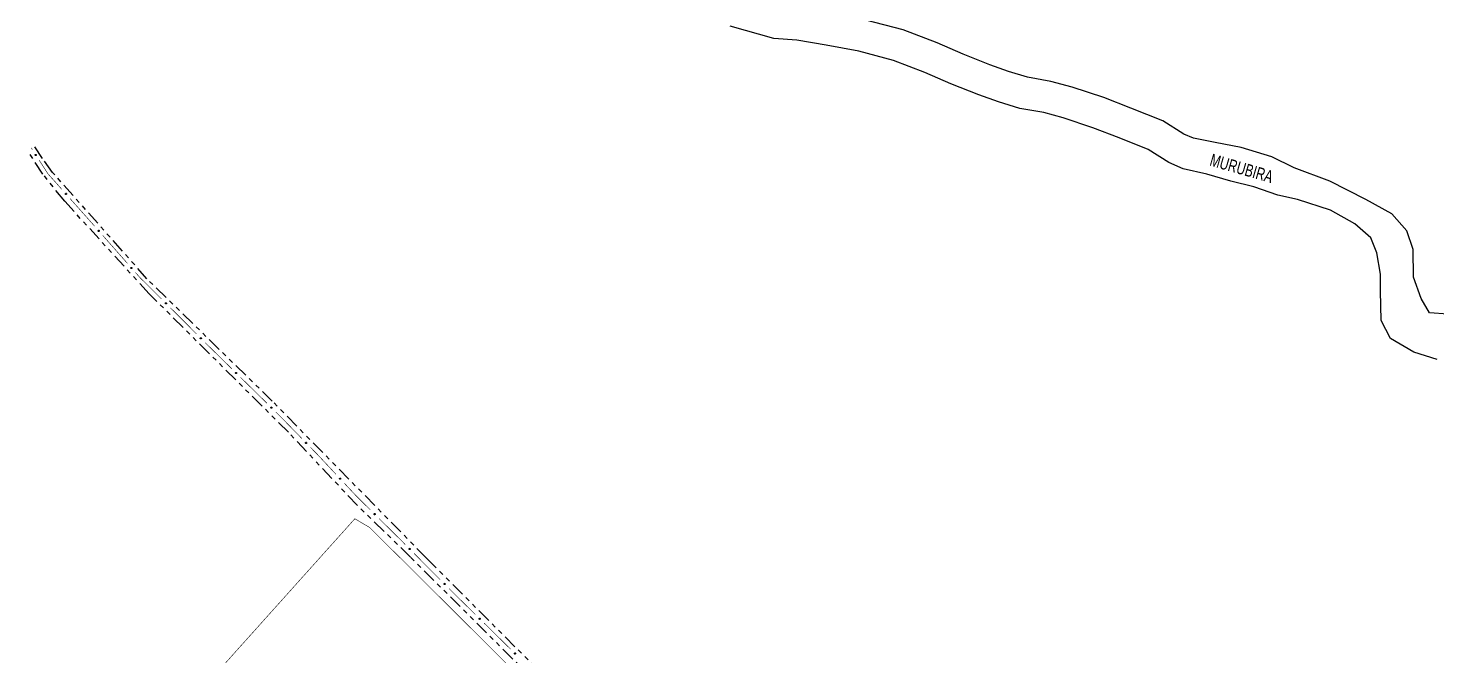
# Model space of a CAD drawing. Extents: x 205807 to 207855, y 4874692 to 4876446.
# Drawn here: x 206959.5 to 207415.4, y 4875074.2 to 4875277.3 of the extents above; entities that cross this region are included whole.
import ezdxf

# ---------------------------------------------------------------- set-up
doc = ezdxf.new("R2010")
doc.units = 0
doc.header["$LTSCALE"] = 1.5
doc.header["$MEASUREMENT"] = 0
doc.linetypes.add('TRACO_12', pattern=[2.5, 2, -0.5])
doc.linetypes.add('TRACO_25', pattern=[8, 3, -1, 1, -1, 1, -1])
for name, color, linetype in [('HD-CURSO-PERENE', 170, 'CONTINUOUS'), ('HD-TXT-PERENE', 170, 'CONTINUOUS'), ('RU-QUADRA', 210, 'CONTINUOUS'), ('SV-EIXO-RUA-N-PAV', 6, 'CONTINUOUS'), ('SV-RUA-NAO-PAV', 7, 'CONTINUOUS')]:
    doc.layers.add(name, color=color, linetype=linetype)
doc.styles.add('ARIAL', font='ARIAL.SHX')

msp = doc.modelspace()

# ---------------------------------------------------------------- linework, layer by layer
at = {"layer": 'HD-CURSO-PERENE', "linetype": 'Continuous'}
for points in [[(207415.548094, 4875170.066119, 2.396885), (207407.945335, 4875172.423803, 2.396885), (207400.419727, 4875176.905552, 2.396885), (207397.423408, 4875182.656658, 2.396885), (207397.154652, 4875192.278825, 2.396885), (207397.154652, 4875197.655423, 2.396885), (207396.002524, 4875204.568192, 2.396885), (207394.072657, 4875209.449775, 2.396885), (207388.823596, 4875213.953933, 2.396885), (207381.022731, 4875218.361024, 2.396885), (207370.319035, 4875221.871765, 2.396885), (207363.966122, 4875223.22843, 2.396885), (207356.213609, 4875225.936144, 2.396885), (207348.76048, 4875227.818847, 2.396885), (207340.982455, 4875230.02679, 2.396885), (207333.35411, 4875231.809731, 2.396885), (207328.677961, 4875233.814236, 2.396885), (207322.00265, 4875238.020131, 2.396885), (207312.550063, 4875241.804344, 2.396885), (207304.0976, 4875245.037642, 2.396885), (207294.419293, 4875248.247341, 2.396885), (207288.216827, 4875249.953696, 2.396885), (207280.412945, 4875251.312006, 2.396885), (207273.560489, 4875253.468919, 2.396885), (207267.133368, 4875255.675329, 2.396885), (207258.130933, 4875259.309092, 2.396885), (207249.728924, 4875262.967163, 2.396885), (207239.500917, 4875266.852216, 2.396885), (207228.296318, 4875269.788754, 2.396885), (207217.791198, 4875271.724898, 2.396885), (207208.286525, 4875273.434997, 2.396885), (207200.757011, 4875273.968325, 2.396885), (207186.626494, 4875277.957763, 2.396885)], [(207418.91485, 4875184.731453, 2.396885), (207413.061431, 4875185.23789, 2.396885), (207410.314166, 4875189.864162, 2.396885), (207407.869352, 4875196.764183, 2.396885), (207407.753096, 4875205.685758, 2.396885), (207405.732725, 4875211.735637, 2.396885), (207400.884871, 4875217.188962, 2.396885), (207392.458884, 4875221.896642, 2.396885), (207380.756869, 4875227.782569, 2.396885), (207369.278446, 4875232.093869, 2.396885), (207361.952082, 4875235.675751, 2.396885), (207352.123477, 4875238.6857, 2.396885), (207343.626051, 4875240.340915, 2.396885), (207336.597206, 4875241.685713, 2.396885), (207333.507627, 4875243.01011, 2.396885), (207326.725653, 4875247.28321, 2.396885), (207316.324336, 4875251.447233, 2.396885), (207307.578926, 4875254.792592, 2.396885), (207297.424403, 4875258.160222, 2.396885), (207290.483219, 4875260.069805, 2.396885), (207282.866024, 4875261.395621, 2.396885), (207276.796617, 4875263.306058, 2.396885), (207270.754928, 4875265.38015, 2.396885), (207262.136357, 4875268.858969, 2.396885), (207253.636377, 4875272.559696, 2.396885), (207242.66096, 4875276.728648, 2.396885), (207230.550424, 4875279.902617, 2.396885)]]:
    msp.add_polyline3d(points, dxfattribs=at)
at = {"layer": 'RU-QUADRA', "linetype": 'TRACO_12', "const_width": 0.18, "flags": 128}
msp.add_lwpolyline([(207152.794565, 4874943.177488), (207141.733561, 4874954.940426), (207127.0092, 4874969.664787), (207110.895748, 4874986.611693), (207091.726296, 4875007.170235), (207064.36121, 4875031.618231), (207041.580123, 4875053.565864), (207025.782466, 4875068.263501), (207022.772934, 4875071.304097), (207065.194664, 4875118.575308), (207069.917573, 4875115.797126), (207074.084845, 4875111.629854), (207081.509854, 4875104.335564), (207123.067813, 4875062.958858), (207162.853537, 4875024.006058), (207188.78141, 4874996.557842), (207193.51778, 4874990.145364), (207193.798048, 4874986.840626), (207193.020907, 4874983.113581)], close=True, dxfattribs=at)
at = {"layer": 'SV-EIXO-RUA-N-PAV', "const_width": 0.18}
for points in [[(206960.825468, 4875237.965703), (206960.462817, 4875238.527457)], [(206965.848953, 4875230.184227), (206962.994945, 4875234.605142)], [(206966.340228, 4875229.63366), (206965.848953, 4875230.184227)], [(206970.334953, 4875225.156813), (206966.340228, 4875229.63366)], [(206978.099772, 4875216.45486), (206972.998104, 4875222.172247)], [(206978.323088, 4875216.201948), (206978.099772, 4875216.45486)], [(206980.970629, 4875213.203528), (206978.323088, 4875216.201948)], [(206991.560795, 4875201.209846), (206983.618171, 4875210.205107)], [(206995.631117, 4875196.600084), (206994.208336, 4875198.211426)], [(206996.234785, 4875196.001096), (206995.631117, 4875196.600084)], [(207002.62346, 4875189.661946), (206996.234785, 4875196.001096)], [(207009.254873, 4875183.081939), (207005.462871, 4875186.844545)], [(207009.718435, 4875182.614892), (207009.254873, 4875183.081939)], [(207013.945156, 4875178.356391), (207009.718435, 4875182.614892)], [(207025.338467, 4875167.123197), (207016.769593, 4875175.524054)], [(207036.763632, 4875155.922054), (207028.194758, 4875164.322911)], [(207040.515584, 4875152.24367), (207039.619923, 4875153.121769)], [(207041.036432, 4875151.710015), (207040.515584, 4875152.24367)], [(207048.021101, 4875144.553591), (207041.036432, 4875151.710015)], [(207053.400066, 4875139.042356), (207050.814968, 4875141.691022)], [(207053.60426, 4875138.82408), (207053.400066, 4875139.042356)], [(207059.069517, 4875132.981908), (207053.60426, 4875138.82408)], [(207065.650885, 4875125.946653), (207061.802146, 4875130.060823)], [(207065.911308, 4875125.689134), (207065.650885, 4875125.946653)], [(207070.177672, 4875121.470351), (207065.911308, 4875125.689134)], [(207079.855499, 4875111.900455), (207073.021915, 4875118.657828)], [(207080.130083, 4875111.624077), (207079.855499, 4875111.900455)], [(207081.539682, 4875110.205264), (207080.130083, 4875111.624077)], [(207092.816479, 4875098.854764), (207084.358881, 4875107.367639)], [(207096.013907, 4875095.636437), (207095.635678, 4875096.017138)], [(207096.344806, 4875095.31209), (207096.013907, 4875095.636437)], [(207104.200369, 4875087.612082), (207096.344806, 4875095.31209)], [(207115.604861, 4875076.389902), (207107.056021, 4875084.811146)]]:
    msp.add_lwpolyline(points, dxfattribs=at)
at = {"layer": 'SV-EIXO-RUA-N-PAV'}
for points in [[(206961.895651, 4875236.105007), (206961.847698, 4875236.114626), (206961.808452, 4875236.132699), (206961.780057, 4875236.157195), (206961.76061, 4875236.185383), (206961.743962, 4875236.216462), (206961.734091, 4875236.2515), (206961.731749, 4875236.292814), (206961.741061, 4875236.340985), (206961.762218, 4875236.379972), (206961.784743, 4875236.409095), (206961.812969, 4875236.431066), (206961.843432, 4875236.446733), (206961.880166, 4875236.455783), (206961.922057, 4875236.457747), (206961.970268, 4875236.447211), (206962.008623, 4875236.429229), (206962.035465, 4875236.404815), (206962.057374, 4875236.376298), (206962.073989, 4875236.344365), (206962.083481, 4875236.309916), (206962.085383, 4875236.267735), (206962.074353, 4875236.220288), (206962.056855, 4875236.181829), (206962.032824, 4875236.154651), (206962.004264, 4875236.133714), (206961.973295, 4875236.116637), (206961.938488, 4875236.105248), (206961.895651, 4875236.105007)], [(206971.680054, 4875223.484034), (206971.63119, 4875223.48612), (206971.58962, 4875223.497906), (206971.557779, 4875223.517715), (206971.534205, 4875223.542556), (206971.512951, 4875223.570686), (206971.497779, 4875223.603775), (206971.489075, 4875223.64423), (206971.490825, 4875223.693262), (206971.505697, 4875223.735052), (206971.523447, 4875223.767308), (206971.547935, 4875223.793381), (206971.575608, 4875223.81357), (206971.6105, 4875223.828193), (206971.651583, 4875223.836614), (206971.700844, 4875223.833661), (206971.741518, 4875223.821828), (206971.771814, 4875223.801859), (206971.797869, 4875223.777075), (206971.819224, 4875223.748096), (206971.833929, 4875223.715529), (206971.842333, 4875223.67415), (206971.838775, 4875223.625568), (206971.827435, 4875223.584865), (206971.807897, 4875223.554297), (206971.782919, 4875223.529195), (206971.754964, 4875223.507534), (206971.722337, 4875223.490898), (206971.680054, 4875223.484034)], [(206982.306983, 4875211.523753), (206982.258131, 4875211.526095), (206982.216624, 4875211.538097), (206982.184886, 4875211.558072), (206982.161442, 4875211.583036), (206982.140335, 4875211.611276), (206982.125336, 4875211.644444), (206982.116844, 4875211.684944), (206982.118849, 4875211.733966), (206982.133938, 4875211.775678), (206982.151857, 4875211.807841), (206982.17648, 4875211.833786), (206982.204258, 4875211.853831), (206982.239226, 4875211.868271), (206982.280352, 4875211.876477), (206982.329597, 4875211.873268), (206982.370209, 4875211.861222), (206982.4004, 4875211.841095), (206982.426326, 4875211.816175), (206982.447529, 4875211.787086), (206982.462065, 4875211.754443), (206982.470252, 4875211.71302), (206982.466441, 4875211.664457), (206982.454889, 4875211.623815), (206982.435192, 4875211.593349), (206982.410083, 4875211.568377), (206982.382015, 4875211.546862), (206982.349302, 4875211.530397), (206982.306983, 4875211.523753)], [(206992.897149, 4875199.530072), (206992.848296, 4875199.532413), (206992.806789, 4875199.544416), (206992.775051, 4875199.56439), (206992.751608, 4875199.589354), (206992.7305, 4875199.617595), (206992.715502, 4875199.650763), (206992.707009, 4875199.691262), (206992.709014, 4875199.740284), (206992.724104, 4875199.781997), (206992.742022, 4875199.81416), (206992.766646, 4875199.840104), (206992.794424, 4875199.860149), (206992.829391, 4875199.87459), (206992.870518, 4875199.882795), (206992.919763, 4875199.879586), (206992.960375, 4875199.86754), (206992.990566, 4875199.847414), (206993.016492, 4875199.822494), (206993.037695, 4875199.793404), (206993.05223, 4875199.760761), (206993.060418, 4875199.719338), (206993.056606, 4875199.670776), (206993.045054, 4875199.630133), (206993.025357, 4875199.599667), (206993.000249, 4875199.574696), (206992.972181, 4875199.553181), (206992.939468, 4875199.536716), (206992.897149, 4875199.530072)], [(207004.067622, 4875188.073903), (207004.018722, 4875188.07302), (207003.976514, 4875188.08226), (207003.943528, 4875188.1001), (207003.91849, 4875188.123464), (207003.895568, 4875188.150252), (207003.878415, 4875188.182359), (207003.867272, 4875188.222211), (207003.866042, 4875188.271259), (207003.878349, 4875188.313875), (207003.894109, 4875188.347149), (207003.916968, 4875188.37466), (207003.943365, 4875188.396492), (207003.977305, 4875188.413206), (207004.017801, 4875188.424105), (207004.06715, 4875188.424148), (207004.108468, 4875188.414805), (207004.13992, 4875188.396713), (207004.167432, 4875188.373556), (207004.190506, 4875188.345927), (207004.207162, 4875188.314313), (207004.218061, 4875188.273519), (207004.217459, 4875188.224811), (207004.208611, 4875188.183496), (207004.190965, 4875188.151798), (207004.167557, 4875188.125225), (207004.140968, 4875188.101907), (207004.109411, 4875188.083322), (207004.067622, 4875188.073903)], [(207015.37715, 4875176.757367), (207015.328244, 4875176.756857), (207015.286108, 4875176.766419), (207015.253259, 4875176.78451), (207015.228401, 4875176.808065), (207015.205683, 4875176.835028), (207015.188777, 4875176.867264), (207015.177938, 4875176.9072), (207015.177082, 4875176.956256), (207015.189715, 4875176.998777), (207015.205728, 4875177.03193), (207015.228797, 4875177.059265), (207015.255359, 4875177.080895), (207015.289426, 4875177.097349), (207015.330004, 4875177.107938), (207015.379352, 4875177.107605), (207015.420597, 4875177.097947), (207015.45191, 4875177.079615), (207015.479245, 4875177.056248), (207015.502107, 4875177.028444), (207015.518521, 4875176.996704), (207015.529109, 4875176.955828), (207015.528134, 4875176.907126), (207015.518971, 4875176.865879), (207015.501083, 4875176.834317), (207015.477473, 4875176.807924), (207015.450707, 4875176.78481), (207015.419009, 4875176.766466), (207015.37715, 4875176.757367)], [(207026.792147, 4875165.543862), (207026.743252, 4875165.542685), (207026.700989, 4875165.551671), (207026.667897, 4875165.569312), (207026.64272, 4875165.592526), (207026.619636, 4875165.619176), (207026.602291, 4875165.651179), (207026.590909, 4875165.690963), (207026.589383, 4875165.740003), (207026.601435, 4875165.782692), (207026.616994, 4875165.81606), (207026.639688, 4875165.843708), (207026.665953, 4875165.865698), (207026.699792, 4875165.882616), (207026.740222, 4875165.893758), (207026.78957, 4875165.894098), (207026.830943, 4875165.885003), (207026.862503, 4875165.8671), (207026.890154, 4875165.844109), (207026.913394, 4875165.816619), (207026.930239, 4875165.785106), (207026.941383, 4875165.744379), (207026.941074, 4875165.695668), (207026.932474, 4875165.6543), (207026.915019, 4875165.622496), (207026.891771, 4875165.595784), (207026.865323, 4875165.572306), (207026.833878, 4875165.553532), (207026.792147, 4875165.543862)], [(207038.217312, 4875154.342719), (207038.168418, 4875154.341542), (207038.126155, 4875154.350529), (207038.093063, 4875154.36817), (207038.067885, 4875154.391383), (207038.044802, 4875154.418033), (207038.027457, 4875154.450036), (207038.016074, 4875154.489821), (207038.014549, 4875154.53886), (207038.0266, 4875154.581549), (207038.042159, 4875154.614918), (207038.064853, 4875154.642565), (207038.091118, 4875154.664556), (207038.124957, 4875154.681473), (207038.165387, 4875154.692615), (207038.214735, 4875154.692955), (207038.256108, 4875154.683861), (207038.287668, 4875154.665957), (207038.315319, 4875154.642966), (207038.338559, 4875154.615476), (207038.355404, 4875154.583963), (207038.366549, 4875154.543236), (207038.366239, 4875154.494525), (207038.35764, 4875154.453157), (207038.340184, 4875154.421354), (207038.316936, 4875154.394641), (207038.290488, 4875154.371164), (207038.259044, 4875154.352389), (207038.217312, 4875154.342719)], [(207049.439612, 4875142.942595), (207049.390704, 4875142.942496), (207049.34865, 4875142.952412), (207049.315954, 4875142.970778), (207049.291295, 4875142.994541), (207049.268804, 4875143.021693), (207049.252169, 4875143.054071), (207049.241666, 4875143.094096), (207049.241222, 4875143.143157), (207049.254212, 4875143.185571), (207049.270503, 4875143.218588), (207049.293801, 4875143.245729), (207049.320544, 4875143.267135), (207049.354748, 4875143.283302), (207049.395413, 4875143.29355), (207049.444757, 4875143.292802), (207049.485919, 4875143.282798), (207049.517077, 4875143.264203), (207049.544214, 4875143.240608), (207049.566843, 4875143.212613), (207049.582989, 4875143.180736), (207049.593233, 4875143.139773), (207049.59185, 4875143.091081), (207049.582341, 4875143.049912), (207049.564188, 4875143.018502), (207049.540357, 4875142.992308), (207049.513398, 4875142.969419), (207049.481547, 4875142.951342), (207049.439612, 4875142.942595)], [(207060.453599, 4875131.341237), (207060.4047, 4875131.342174), (207060.362865, 4875131.352978), (207060.330566, 4875131.372033), (207060.306414, 4875131.396312), (207060.284504, 4875131.423935), (207060.268558, 4875131.456658), (207060.258905, 4875131.496896), (207060.2595, 4875131.545956), (207060.273385, 4875131.588084), (207060.290371, 4875131.62075), (207060.314239, 4875131.647391), (207060.341429, 4875131.668226), (207060.375967, 4875131.683665), (207060.416841, 4875131.69305), (207060.466158, 4875131.691257), (207060.507099, 4875131.680384), (207060.537856, 4875131.661134), (207060.564488, 4875131.636969), (207060.586518, 4875131.608501), (207060.601986, 4875131.576289), (207060.611361, 4875131.535119), (207060.608946, 4875131.486467), (207060.598568, 4875131.445509), (207060.579754, 4875131.414489), (207060.555374, 4875131.388806), (207060.527936, 4875131.366494), (207060.49571, 4875131.349095), (207060.453599, 4875131.341237)], [(207071.624558, 4875119.884789), (207071.575659, 4875119.883822), (207071.533435, 4875119.89299), (207071.500419, 4875119.910773), (207071.475341, 4875119.934094), (207071.452373, 4875119.960843), (207071.435165, 4875119.99292), (207071.423953, 4875120.032753), (207071.422639, 4875120.081798), (207071.434873, 4875120.124436), (207071.450576, 4875120.157737), (207071.473388, 4875120.185287), (207071.499747, 4875120.207164), (207071.533659, 4875120.223937), (207071.574136, 4875120.234905), (207071.623485, 4875120.235033), (207071.664819, 4875120.225761), (207071.696302, 4875120.207722), (207071.723853, 4875120.184612), (207071.746975, 4875120.157023), (207071.763685, 4875120.125438), (207071.774654, 4875120.084663), (207071.774136, 4875120.035954), (207071.765359, 4875119.994623), (207071.747767, 4875119.962895), (207071.724404, 4875119.936283), (207071.697856, 4875119.912919), (207071.666331, 4875119.89428), (207071.624558, 4875119.884789)], [(207082.972456, 4875108.606939), (207082.92355, 4875108.606405), (207082.881409, 4875108.615947), (207082.848552, 4875108.634022), (207082.823682, 4875108.657565), (207082.800951, 4875108.684516), (207082.784029, 4875108.716745), (207082.773171, 4875108.756675), (207082.772291, 4875108.80573), (207082.784903, 4875108.848257), (207082.8009, 4875108.881418), (207082.823956, 4875108.908765), (207082.850508, 4875108.930408), (207082.884566, 4875108.946879), (207082.92514, 4875108.957488), (207082.974488, 4875108.957178), (207083.015737, 4875108.94754), (207083.047059, 4875108.929223), (207083.074405, 4875108.90587), (207083.097281, 4875108.878077), (207083.11371, 4875108.846345), (207083.124318, 4875108.805475), (207083.123368, 4875108.756772), (207083.114225, 4875108.715521), (207083.096352, 4875108.68395), (207083.072755, 4875108.657546), (207083.046, 4875108.634418), (207083.014311, 4875108.616059), (207082.972456, 4875108.606939)], [(207094.249252, 4875097.256438), (207094.200347, 4875097.255905), (207094.158206, 4875097.265447), (207094.125349, 4875097.283521), (207094.100478, 4875097.307064), (207094.077748, 4875097.334016), (207094.060826, 4875097.366244), (207094.049967, 4875097.406175), (207094.049087, 4875097.45523), (207094.061699, 4875097.497757), (207094.077696, 4875097.530918), (207094.100752, 4875097.558264), (207094.127304, 4875097.579907), (207094.161363, 4875097.596378), (207094.201936, 4875097.606987), (207094.251284, 4875097.606678), (207094.292534, 4875097.59704), (207094.323856, 4875097.578723), (207094.351201, 4875097.55537), (207094.374078, 4875097.527576), (207094.390507, 4875097.495844), (207094.401115, 4875097.454974), (207094.400164, 4875097.406271), (207094.391021, 4875097.36502), (207094.373148, 4875097.333449), (207094.349551, 4875097.307045), (207094.322796, 4875097.283918), (207094.291108, 4875097.265558), (207094.249252, 4875097.256438)], [(207105.654205, 4875086.032891), (207105.605311, 4875086.031709), (207105.563048, 4875086.040691), (207105.529954, 4875086.058329), (207105.504774, 4875086.08154), (207105.481688, 4875086.108188), (207105.46434, 4875086.140189), (207105.452953, 4875086.179972), (207105.451423, 4875086.229011), (207105.46347, 4875086.271702), (207105.479026, 4875086.305072), (207105.501717, 4875086.332722), (207105.52798, 4875086.354715), (207105.561817, 4875086.371636), (207105.602246, 4875086.382781), (207105.651594, 4875086.383126), (207105.692968, 4875086.374036), (207105.72453, 4875086.356136), (207105.752183, 4875086.333147), (207105.775426, 4875086.30566), (207105.792274, 4875086.274148), (207105.803423, 4875086.233422), (207105.803118, 4875086.184711), (207105.794522, 4875086.143342), (207105.77707, 4875086.111537), (207105.753825, 4875086.084823), (207105.727379, 4875086.061343), (207105.695936, 4875086.042565), (207105.654205, 4875086.032891)], [(207117.054774, 4875074.807109), (207117.005877, 4875074.806049), (207116.963636, 4875074.815136), (207116.930586, 4875074.832856), (207116.905464, 4875074.856129), (207116.882444, 4875074.882834), (207116.865175, 4875074.914878), (207116.853887, 4875074.95469), (207116.852479, 4875075.003732), (207116.864632, 4875075.046393), (207116.880271, 4875075.079724), (207116.903031, 4875075.107318), (207116.929348, 4875075.129245), (207116.963227, 4875075.146082), (207117.003683, 4875075.157128), (207117.053032, 4875075.15735), (207117.094383, 4875075.148157), (207117.125901, 4875075.130179), (207117.153496, 4875075.107122), (207117.176671, 4875075.079577), (207117.193441, 4875075.048024), (207117.204488, 4875075.00727), (207117.204063, 4875074.95856), (207117.195365, 4875074.917212), (207117.177833, 4875074.885451), (207117.154522, 4875074.858794), (207117.128018, 4875074.835379), (207117.096529, 4875074.81668), (207117.054774, 4875074.807109)]]:
    msp.add_lwpolyline(points, close=True, dxfattribs=at)
for points in [[(206961.895651, 4875236.105007), (206961.731749, 4875236.292814)], [(206961.847698, 4875236.114626), (206961.734091, 4875236.2515)], [(206961.869744, 4875236.111308), (206961.737285, 4875236.266172)], [(206961.918124, 4875236.106809), (206961.739897, 4875236.314959)], [(206961.938488, 4875236.105248), (206961.741061, 4875236.340985)], [(206961.808452, 4875236.132699), (206961.743962, 4875236.216462)], [(206961.825281, 4875236.124832), (206961.744657, 4875236.227079)], [(206961.953445, 4875236.114994), (206961.753755, 4875236.356389)], [(206961.973295, 4875236.116637), (206961.762218, 4875236.379972)], [(206961.985805, 4875236.127763), (206961.77468, 4875236.389387)], [(206962.004264, 4875236.133714), (206961.784743, 4875236.409095)], [(206962.017498, 4875236.146599), (206961.802005, 4875236.42002)], [(206962.032824, 4875236.154651), (206961.812969, 4875236.431066)], [(206962.043603, 4875236.171573), (206961.830259, 4875236.436636)], [(206962.056855, 4875236.181829), (206961.843432, 4875236.446733)], [(206962.065269, 4875236.203425), (206961.865245, 4875236.447853)], [(206962.074353, 4875236.220288), (206961.880166, 4875236.455783)], [(206962.0765, 4875236.246408), (206961.903192, 4875236.454485)], [(206962.085383, 4875236.267735), (206961.922057, 4875236.457747)], [(206962.079446, 4875236.292162), (206961.95076, 4875236.446213)], [(206962.083481, 4875236.309916), (206961.970268, 4875236.447211)], [(206962.075847, 4875236.330442), (206961.993336, 4875236.433095)], [(206962.073989, 4875236.344365), (206962.008623, 4875236.429229)], [(206971.680054, 4875223.484034), (206971.489075, 4875223.64423)], [(206971.722337, 4875223.490898), (206971.490825, 4875223.693262)], [(206971.701978, 4875223.489291), (206971.4937, 4875223.667369)], [(206971.63119, 4875223.48612), (206971.497779, 4875223.603775)], [(206971.653483, 4875223.486252), (206971.498666, 4875223.618765)], [(206971.735607, 4875223.502839), (206971.500984, 4875223.710443)], [(206971.754964, 4875223.507534), (206971.505697, 4875223.735052)], [(206971.607464, 4875223.492737), (206971.511995, 4875223.581282)], [(206971.58962, 4875223.497906), (206971.512951, 4875223.570686)], [(206971.765603, 4875223.520461), (206971.516553, 4875223.746281)], [(206971.782919, 4875223.529195), (206971.523447, 4875223.767308)], [(206971.794001, 4875223.543972), (206971.538811, 4875223.780772)], [(206971.807897, 4875223.554297), (206971.547935, 4875223.793381)], [(206971.815929, 4875223.572683), (206971.564155, 4875223.801558)], [(206971.827435, 4875223.584865), (206971.575608, 4875223.81357)], [(206971.832407, 4875223.607503), (206971.596985, 4875223.818051)], [(206971.838775, 4875223.625568), (206971.6105, 4875223.828193)], [(206971.836856, 4875223.651705), (206971.63345, 4875223.830473)], [(206971.842333, 4875223.67415), (206971.651583, 4875223.836614)], [(206971.832689, 4875223.697364), (206971.681725, 4875223.829658)], [(206971.833929, 4875223.715529), (206971.700844, 4875223.833661)], [(206971.823213, 4875223.734628), (206971.725817, 4875223.823283)], [(206971.819224, 4875223.748096), (206971.741518, 4875223.821828)], [(206982.306983, 4875211.523753), (206982.116844, 4875211.684944)], [(206982.349302, 4875211.530397), (206982.118849, 4875211.733966)], [(206982.328934, 4875211.528896), (206982.121589, 4875211.708058)], [(206982.258131, 4875211.526095), (206982.125336, 4875211.644444)], [(206982.280425, 4875211.52611), (206982.126301, 4875211.659429)], [(206982.362634, 4875211.542269), (206982.129097, 4875211.751094)], [(206982.382015, 4875211.546862), (206982.133938, 4875211.775678)], [(206982.23444, 4875211.532835), (206982.139434, 4875211.621877)], [(206982.216624, 4875211.538097), (206982.140335, 4875211.611276)], [(206982.392721, 4875211.559734), (206982.144853, 4875211.78685)], [(206982.410083, 4875211.568377), (206982.151857, 4875211.807841)], [(206982.421241, 4875211.583096), (206982.167291, 4875211.821225)], [(206982.435192, 4875211.593349), (206982.17648, 4875211.833786)], [(206982.44332, 4875211.611692), (206982.192742, 4875211.841878)], [(206982.454889, 4875211.623815), (206982.204258, 4875211.853831)], [(206982.459979, 4875211.646426), (206982.225659, 4875211.8582)], [(206982.466441, 4875211.664457), (206982.239226, 4875211.868271)], [(206982.464658, 4875211.690604), (206982.262188, 4875211.870431)], [(206982.470252, 4875211.71302), (206982.280352, 4875211.876477)], [(206982.46073, 4875211.736284), (206982.310458, 4875211.869364)], [(206982.462065, 4875211.754443), (206982.329597, 4875211.873268)], [(206982.451448, 4875211.773597), (206982.354516, 4875211.862759)], [(206982.447529, 4875211.787086), (206982.370209, 4875211.861222)], [(206992.897149, 4875199.530072), (206992.707009, 4875199.691262)], [(206992.939468, 4875199.536716), (206992.709014, 4875199.740284)], [(206992.9191, 4875199.535214), (206992.711754, 4875199.714377)], [(206992.848296, 4875199.532413), (206992.715502, 4875199.650763)], [(206992.87059, 4875199.532429), (206992.716466, 4875199.665748)], [(206992.9528, 4875199.548587), (206992.719263, 4875199.757413)], [(206992.972181, 4875199.553181), (206992.724104, 4875199.781997)], [(206992.824606, 4875199.539153), (206992.7296, 4875199.628196)], [(206992.806789, 4875199.544416), (206992.7305, 4875199.617595)], [(206992.982887, 4875199.566052), (206992.735019, 4875199.793169)], [(206993.000249, 4875199.574696), (206992.742022, 4875199.81416)], [(206993.011407, 4875199.589415), (206992.757456, 4875199.827543)], [(206993.025357, 4875199.599667), (206992.766646, 4875199.840104)], [(206993.033485, 4875199.618011), (206992.782908, 4875199.848196)], [(206993.045054, 4875199.630133), (206992.794424, 4875199.860149)], [(206993.050145, 4875199.652744), (206992.815824, 4875199.864518)], [(206993.056606, 4875199.670776), (206992.829391, 4875199.87459)], [(206993.054824, 4875199.696923), (206992.852353, 4875199.876749)], [(206993.060418, 4875199.719338), (206992.870518, 4875199.882795)], [(206993.050895, 4875199.742603), (206992.900623, 4875199.875683)], [(206993.05223, 4875199.760761), (206992.919763, 4875199.879586)], [(206993.041614, 4875199.779915), (206992.944682, 4875199.869078)], [(206993.037695, 4875199.793404), (206992.960375, 4875199.86754)], [(207004.109411, 4875188.083322), (207003.866042, 4875188.271259)], [(207004.067622, 4875188.073903), (207003.867272, 4875188.222211)], [(207004.089187, 4875188.080481), (207003.870483, 4875188.245588)], [(207004.121932, 4875188.096047), (207003.875139, 4875188.289025)], [(207004.140968, 4875188.101907), (207003.878349, 4875188.313875)], [(207004.040966, 4875188.074504), (207003.87839, 4875188.197375)], [(207004.018722, 4875188.07302), (207003.878415, 4875188.182359)], [(207004.150802, 4875188.115456), (207003.888504, 4875188.325742)], [(207003.994638, 4875188.078184), (207003.89397, 4875188.160771)], [(207004.167557, 4875188.125225), (207003.894109, 4875188.347149)], [(207003.976514, 4875188.08226), (207003.895568, 4875188.150252)], [(207004.177721, 4875188.140648), (207003.908627, 4875188.361521)], [(207004.190965, 4875188.151798), (207003.916968, 4875188.37466)], [(207004.197866, 4875188.170637), (207003.932662, 4875188.383806)], [(207004.208611, 4875188.183496), (207003.943365, 4875188.396492)], [(207004.2122, 4875188.206393), (207003.964431, 4875188.402263)], [(207004.217459, 4875188.224811), (207003.977305, 4875188.413206)], [(207004.213957, 4875188.250784), (207004.000074, 4875188.416874)], [(207004.218061, 4875188.273519), (207004.017801, 4875188.424105)], [(207004.207027, 4875188.296106), (207004.04831, 4875188.418992)], [(207004.207162, 4875188.314313), (207004.06715, 4875188.424148)], [(207004.195306, 4875188.332725), (207004.092708, 4875188.415305)], [(207004.190506, 4875188.345927), (207004.108468, 4875188.414805)], [(207015.419009, 4875176.766466), (207015.177082, 4875176.956256)], [(207015.37715, 4875176.757367), (207015.177938, 4875176.9072)], [(207015.398764, 4875176.76378), (207015.181328, 4875176.930552)], [(207015.431626, 4875176.779095), (207015.186314, 4875176.973952)], [(207015.328244, 4875176.756857), (207015.188777, 4875176.867264)], [(207015.350499, 4875176.758172), (207015.188866, 4875176.88228)], [(207015.450707, 4875176.78481), (207015.189715, 4875176.998777)], [(207015.460644, 4875176.798284), (207015.19996, 4875177.010566)], [(207015.3042, 4875176.762204), (207015.204166, 4875176.845558)], [(207015.286108, 4875176.766419), (207015.205683, 4875176.835028)], [(207015.477473, 4875176.807924), (207015.205728, 4875177.03193)], [(207015.487754, 4875176.823269), (207015.220355, 4875177.04619)], [(207015.501083, 4875176.834317), (207015.228797, 4875177.059265)], [(207015.508128, 4875176.853103), (207015.24456, 4875177.068291)], [(207015.518971, 4875176.865879), (207015.255359, 4875177.080895)], [(207015.522735, 4875176.888749), (207015.276469, 4875177.086505)], [(207015.528134, 4875176.907126), (207015.289426, 4875177.097349)], [(207015.524831, 4875176.933125), (207015.312223, 4875177.100844)], [(207015.529109, 4875176.955828), (207015.330004, 4875177.107938)], [(207015.518247, 4875176.978498), (207015.360473, 4875177.102593)], [(207015.518521, 4875176.996704), (207015.379352, 4875177.107605)], [(207015.506806, 4875177.015206), (207015.404842, 4875177.098567)], [(207015.502107, 4875177.028444), (207015.420597, 4875177.097947)], [(207026.833878, 4875165.553532), (207026.589383, 4875165.740003)], [(207026.792147, 4875165.543862), (207026.590909, 4875165.690963)], [(207026.813671, 4875165.55057), (207026.59398, 4875165.714359)], [(207026.846322, 4875165.566331), (207026.598374, 4875165.757823)], [(207026.865323, 4875165.572306), (207026.601435, 4875165.782692)], [(207026.765488, 4875165.544303), (207026.602176, 4875165.666195)], [(207026.743252, 4875165.542685), (207026.602291, 4875165.651179)], [(207026.875075, 4875165.585914), (207026.611518, 4875165.79462)], [(207026.891771, 4875165.595784), (207026.616994, 4875165.81606)], [(207026.719138, 4875165.547704), (207026.617976, 4875165.629684)], [(207026.700989, 4875165.551671), (207026.619636, 4875165.619176)], [(207026.901842, 4875165.611267), (207026.631426, 4875165.830519)], [(207026.915019, 4875165.622496), (207026.639688, 4875165.843708)], [(207026.921807, 4875165.641377), (207026.655327, 4875165.852949)], [(207026.932474, 4875165.6543), (207026.665953, 4875165.865698)], [(207026.935926, 4875165.677218), (207026.686984, 4875165.871595)], [(207026.941074, 4875165.695668), (207026.699792, 4875165.882616)], [(207026.937416, 4875165.721619), (207026.722539, 4875165.886421)], [(207026.941383, 4875165.744379), (207026.740222, 4875165.893758)], [(207026.930213, 4875165.766898), (207026.770761, 4875165.888828)], [(207026.930239, 4875165.785106), (207026.78957, 4875165.894098)], [(207026.918272, 4875165.803447), (207026.81518, 4875165.885408)], [(207026.913394, 4875165.816619), (207026.830943, 4875165.885003)], [(207038.259044, 4875154.352389), (207038.014549, 4875154.53886)], [(207038.217312, 4875154.342719), (207038.016074, 4875154.489821)], [(207038.238836, 4875154.349427), (207038.019145, 4875154.513216)], [(207038.271487, 4875154.365189), (207038.023539, 4875154.556681)], [(207038.290488, 4875154.371164), (207038.0266, 4875154.581549)], [(207038.190653, 4875154.34316), (207038.027341, 4875154.465052)], [(207038.300241, 4875154.384772), (207038.036684, 4875154.593477)], [(207038.316936, 4875154.394641), (207038.042159, 4875154.614918)], [(207038.327007, 4875154.410124), (207038.056591, 4875154.629376)], [(207038.340184, 4875154.421354), (207038.064853, 4875154.642565)], [(207038.346972, 4875154.440234), (207038.080492, 4875154.651806)], [(207038.35764, 4875154.453157), (207038.091118, 4875154.664556)], [(207038.361091, 4875154.476076), (207038.112149, 4875154.670453)], [(207038.366239, 4875154.494525), (207038.124957, 4875154.681473)], [(207038.362581, 4875154.520476), (207038.147704, 4875154.685278)], [(207038.366549, 4875154.543236), (207038.165387, 4875154.692615)], [(207038.355378, 4875154.565756), (207038.195926, 4875154.687686)], [(207038.355404, 4875154.583963), (207038.214735, 4875154.692955)], [(207038.343438, 4875154.602304), (207038.240346, 4875154.684266)], [(207038.338559, 4875154.615476), (207038.256108, 4875154.683861)], [(207038.168418, 4875154.341542), (207038.027457, 4875154.450036)], [(207038.144303, 4875154.346561), (207038.043141, 4875154.428542)], [(207038.126155, 4875154.350529), (207038.044802, 4875154.418033)], [(207049.481547, 4875142.951342), (207049.241222, 4875143.143157)], [(207049.439612, 4875142.942595), (207049.241666, 4875143.094096)], [(207049.46128, 4875142.948826), (207049.245252, 4875143.117419)], [(207049.49427, 4875142.963865), (207049.250603, 4875143.160776)], [(207049.390704, 4875142.942496), (207049.252169, 4875143.054071)], [(207049.41297, 4875142.943623), (207049.252385, 4875143.069085)], [(207049.513398, 4875142.969419), (207049.254212, 4875143.185571)], [(207049.523448, 4875142.982809), (207049.264556, 4875143.197274)], [(207049.366706, 4875142.948045), (207049.267376, 4875143.032236)], [(207049.34865, 4875142.952412), (207049.268804, 4875143.021693)], [(207049.540357, 4875142.992308), (207049.270503, 4875143.218588)], [(207049.550767, 4875143.007565), (207049.28525, 4875143.232725)], [(207049.564188, 4875143.018502), (207049.293801, 4875143.245729)], [(207049.571391, 4875143.037228), (207049.309639, 4875143.254622)], [(207049.582341, 4875143.049912), (207049.320544, 4875143.267135)], [(207049.586296, 4875143.072749), (207049.3417, 4875143.272567)], [(207049.59185, 4875143.091081), (207049.354748, 4875143.283302)], [(207049.588765, 4875143.117106), (207049.377573, 4875143.286605)], [(207049.593233, 4875143.139773), (207049.395413, 4875143.29355)], [(207049.582562, 4875143.162534), (207049.425836, 4875143.287949)], [(207049.582989, 4875143.180736), (207049.444757, 4875143.292802)], [(207049.57143, 4875143.199336), (207049.47017, 4875143.28355)], [(207049.566843, 4875143.212613), (207049.485919, 4875143.282798)], [(207060.598568, 4875131.445509), (207060.341429, 4875131.668226)], [(207060.603006, 4875131.468257), (207060.362695, 4875131.673209)], [(207060.608946, 4875131.486467), (207060.375967, 4875131.683665)], [(207060.606413, 4875131.512552), (207060.398858, 4875131.686484)], [(207060.611361, 4875131.535119), (207060.416841, 4875131.69305)], [(207060.601174, 4875131.5581), (207060.447138, 4875131.686806)], [(207060.601986, 4875131.576289), (207060.466158, 4875131.691257)], [(207060.590823, 4875131.59513), (207060.491369, 4875131.68147)], [(207060.586518, 4875131.608501), (207060.507099, 4875131.680384)], [(207060.453599, 4875131.341237), (207060.258905, 4875131.496896)], [(207060.49571, 4875131.349095), (207060.2595, 4875131.545956)], [(207060.475393, 4875131.347009), (207060.262984, 4875131.520138)], [(207060.4047, 4875131.342174), (207060.268558, 4875131.456658)], [(207060.426984, 4875131.34283), (207060.269091, 4875131.471664)], [(207060.508695, 4875131.361345), (207060.269252, 4875131.563372)], [(207060.527936, 4875131.366494), (207060.273385, 4875131.588084)], [(207060.380825, 4875131.34823), (207060.283299, 4875131.434505)], [(207060.538267, 4875131.379667), (207060.283974, 4875131.599566)], [(207060.362865, 4875131.352978), (207060.284504, 4875131.423935)], [(207060.555374, 4875131.388806), (207060.290371, 4875131.62075)], [(207060.566104, 4875131.40384), (207060.305414, 4875131.634571)], [(207060.579754, 4875131.414489), (207060.314239, 4875131.647391)], [(207060.587352, 4875131.433059), (207060.330262, 4875131.655947)], [(207071.666331, 4875119.89428), (207071.422639, 4875120.081798)], [(207071.624558, 4875119.884789), (207071.423953, 4875120.032753)], [(207071.646111, 4875119.891404), (207071.427125, 4875120.056135)], [(207071.678829, 4875119.907026), (207071.431706, 4875120.099581)], [(207071.697856, 4875119.912919), (207071.434873, 4875120.124436)], [(207071.597901, 4875119.885345), (207071.435114, 4875120.007936)], [(207071.575659, 4875119.883822), (207071.435165, 4875119.99292)], [(207071.707667, 4875119.926485), (207071.445008, 4875120.136321)], [(207071.724404, 4875119.936283), (207071.450576, 4875120.157737)], [(207071.551567, 4875119.888944), (207071.450757, 4875119.971359)], [(207071.533435, 4875119.89299), (207071.452373, 4875119.960843)], [(207071.734542, 4875119.951723), (207071.46507, 4875120.172134)], [(207071.747767, 4875119.962895), (207071.473388, 4875120.185287)], [(207071.754636, 4875119.981747), (207071.489066, 4875120.19446)], [(207071.765359, 4875119.994623), (207071.499747, 4875120.207164)], [(207071.768908, 4875120.017527), (207071.520804, 4875120.212971)], [(207071.774136, 4875120.035954), (207071.533659, 4875120.223937)], [(207071.770589, 4875120.061921), (207071.556422, 4875120.227644)], [(207071.774654, 4875120.084663), (207071.574136, 4875120.234905)], [(207071.763581, 4875120.107231), (207071.604653, 4875120.229844)], [(207071.763685, 4875120.125438), (207071.623485, 4875120.235033)], [(207071.751797, 4875120.14383), (207071.649058, 4875120.226234)], [(207071.746975, 4875120.157023), (207071.664819, 4875120.225761)], [(207083.072755, 4875108.657546), (207082.8009, 4875108.881418)], [(207083.083029, 4875108.672895), (207082.815521, 4875108.895686)], [(207083.096352, 4875108.68395), (207082.823956, 4875108.908765)], [(207083.103388, 4875108.702739), (207082.839715, 4875108.917799)], [(207083.114225, 4875108.715521), (207082.850508, 4875108.930408)], [(207083.117977, 4875108.738392), (207082.871615, 4875108.936028)], [(207083.123368, 4875108.756772), (207082.884566, 4875108.946879)], [(207083.120051, 4875108.782769), (207082.907362, 4875108.950384)], [(207083.124318, 4875108.805475), (207082.92514, 4875108.957488)], [(207083.113445, 4875108.82814), (207082.955611, 4875108.952157)], [(207083.11371, 4875108.846345), (207082.974488, 4875108.957178)], [(207083.101986, 4875108.864842), (207082.999982, 4875108.948153)], [(207083.097281, 4875108.878077), (207083.015737, 4875108.94754)], [(207083.014311, 4875108.616059), (207082.772291, 4875108.80573)], [(207082.972456, 4875108.606939), (207082.773171, 4875108.756675)], [(207082.994067, 4875108.613363), (207082.776549, 4875108.780029)], [(207083.026922, 4875108.628694), (207082.781515, 4875108.823432)], [(207082.92355, 4875108.606405), (207082.784029, 4875108.716745)], [(207082.945805, 4875108.607731), (207082.784111, 4875108.731761)], [(207083.046, 4875108.634418), (207082.784903, 4875108.848257)], [(207083.055931, 4875108.647897), (207082.795143, 4875108.860052)], [(207082.899504, 4875108.611741), (207082.799429, 4875108.695046)], [(207082.881409, 4875108.615947), (207082.800951, 4875108.684516)], [(207094.291108, 4875097.265558), (207094.049087, 4875097.45523)], [(207094.249252, 4875097.256438), (207094.049967, 4875097.406175)], [(207094.270863, 4875097.262862), (207094.053346, 4875097.429528)], [(207094.303719, 4875097.278193), (207094.058311, 4875097.472931)], [(207094.200347, 4875097.255905), (207094.060826, 4875097.366244)], [(207094.222601, 4875097.25723), (207094.060907, 4875097.38126)], [(207094.322796, 4875097.283918), (207094.061699, 4875097.497757)], [(207094.332727, 4875097.297396), (207094.071939, 4875097.509552)], [(207094.176301, 4875097.26124), (207094.076226, 4875097.344545)], [(207094.349551, 4875097.307045), (207094.077696, 4875097.530918)], [(207094.158206, 4875097.265447), (207094.077748, 4875097.334016)], [(207094.359825, 4875097.322394), (207094.092317, 4875097.545185)], [(207094.373148, 4875097.333449), (207094.100752, 4875097.558264)], [(207094.380184, 4875097.352239), (207094.116511, 4875097.567298)], [(207094.391021, 4875097.36502), (207094.127304, 4875097.579907)], [(207094.394773, 4875097.387891), (207094.148411, 4875097.585527)], [(207094.400164, 4875097.406271), (207094.161363, 4875097.596378)], [(207094.396848, 4875097.432269), (207094.184158, 4875097.599884)], [(207094.401115, 4875097.454974), (207094.201936, 4875097.606987)], [(207094.390241, 4875097.477639), (207094.232407, 4875097.601656)], [(207094.390507, 4875097.495844), (207094.251284, 4875097.606678)], [(207094.378783, 4875097.514341), (207094.276778, 4875097.597652)], [(207094.374078, 4875097.527576), (207094.292534, 4875097.59704)], [(207105.695936, 4875086.042565), (207105.451423, 4875086.229011)], [(207105.654205, 4875086.032891), (207105.452953, 4875086.179972)], [(207105.675729, 4875086.039601), (207105.456022, 4875086.203368)], [(207105.708379, 4875086.055366), (207105.460412, 4875086.246833)], [(207105.727379, 4875086.061343), (207105.46347, 4875086.271702)], [(207105.627546, 4875086.033329), (207105.464223, 4875086.155205)], [(207105.605311, 4875086.031709), (207105.46434, 4875086.140189)], [(207105.73713, 4875086.074951), (207105.473552, 4875086.283631)], [(207105.753825, 4875086.084823), (207105.479026, 4875086.305072)], [(207105.581197, 4875086.036725), (207105.480026, 4875086.118696)], [(207105.563048, 4875086.040691), (207105.481688, 4875086.108188)], [(207105.763894, 4875086.100307), (207105.493456, 4875086.319532)], [(207105.77707, 4875086.111537), (207105.501717, 4875086.332722)], [(207105.783856, 4875086.130419), (207105.517355, 4875086.341964)], [(207105.794522, 4875086.143342), (207105.52798, 4875086.354715)], [(207105.797971, 4875086.166261), (207105.54901, 4875086.360614)], [(207105.803118, 4875086.184711), (207105.561817, 4875086.371636)], [(207105.799457, 4875086.210662), (207105.584564, 4875086.375443)], [(207105.803423, 4875086.233422), (207105.602246, 4875086.382781)], [(207105.79225, 4875086.255941), (207105.632785, 4875086.377855)], [(207105.792274, 4875086.274148), (207105.651594, 4875086.383126)], [(207105.780306, 4875086.292488), (207105.677205, 4875086.37444)], [(207105.775426, 4875086.30566), (207105.692968, 4875086.374036)], [(207117.096529, 4875074.81668), (207116.852479, 4875075.003732)], [(207117.054774, 4875074.807109), (207116.853887, 4875074.95469)], [(207117.076315, 4875074.813766), (207116.857014, 4875074.978078)], [(207117.109003, 4875074.82945), (207116.861512, 4875075.021532)], [(207117.128018, 4875074.835379), (207116.864632, 4875075.046393)], [(207117.028116, 4875074.807614), (207116.865095, 4875074.929894)], [(207117.005877, 4875074.806049), (207116.865175, 4875074.914878)], [(207117.137803, 4875074.848964), (207116.874744, 4875075.058297)], [(207117.154522, 4875074.858794), (207116.880271, 4875075.079724)], [(207116.981775, 4875074.811125), (207116.880808, 4875074.893346)], [(207116.963636, 4875074.815136), (207116.882444, 4875074.882834)], [(207117.16463, 4875074.874253), (207116.894737, 4875075.094148)], [(207117.177833, 4875074.885451), (207116.903031, 4875075.107318)], [(207117.184666, 4875074.904315), (207116.918691, 4875075.116521)], [(207117.195365, 4875074.917212), (207116.929348, 4875075.129245)], [(207117.198871, 4875074.940123), (207116.950393, 4875075.135092)], [(207117.204063, 4875074.95856), (207116.963227, 4875075.146082)], [(207117.200467, 4875074.98452), (207116.985983, 4875075.149833)], [(207117.204488, 4875075.00727), (207117.003683, 4875075.157128)], [(207117.193372, 4875075.029816), (207117.03421, 4875075.152126)], [(207117.193441, 4875075.048024), (207117.053032, 4875075.15735)], [(207117.181518, 4875075.066393), (207117.078622, 4875075.1486)], [(207117.176671, 4875075.079577), (207117.094383, 4875075.148157)]]:
    msp.add_lwpolyline(points, dxfattribs=at)
at = {"layer": 'SV-RUA-NAO-PAV', "linetype": 'TRACO_25'}
for points in [[(207155.649173, 4874942.626613, 9.203357), (207195.314533, 4874981.865974, 8.903071), (207196.319974, 4874986.687911, 8.903071), (207195.949051, 4874991.061587, 8.903071), (207190.702561, 4874998.164706, 8.62781), (207164.637393, 4875025.758269, 8.302501), (207124.824278, 4875064.737886, 7.526762), (207083.262366, 4875106.118529, 6.926192), (207066.027614, 4875122.842463, 6.350645), (207043.67586, 4875146.572301, 6.350645), (206998.589977, 4875191.380574, 5.299645), (206971.276248, 4875221.274636, 4.67405), (206964.205219, 4875230.079146, 4.699074), (206959.459286, 4875237.406607, 4.624002)], [(207244.437253, 4875022.144193, 6.050359), (207238.294703, 4875020.758262, 6.400692), (207231.447763, 4875016.286263, 7.351596), (207223.610407, 4875009.098019, 8.027239), (207212.341137, 4874997.24053, 8.702881), (207200.070975, 4874985.159265, 8.853024), (207199.525354, 4874989.957971, 8.853024), (207195.779398, 4874996.584577, 8.802977), (207184.309556, 4875009.567411, 8.702881), (207161.218831, 4875034.583627, 8.227429), (207125.503661, 4875068.710531, 7.651882), (207088.465473, 4875105.737779, 7.351596), (207038.482297, 4875156.599194, 6.175478), (206997.919298, 4875196.204412, 5.374716), (206967.382862, 4875230.600334, 4.423812), (206964.110147, 4875235.127241, 4.323717), (206961.512364, 4875239.128592, 4.273669)]]:
    msp.add_polyline3d(points, dxfattribs=at)

# ---------------------------------------------------------------- texts
at = {"layer": 'HD-TXT-PERENE', "style": 'ARIAL', "width": 0.7}
msp.add_text('MURUBIRA', height=4, rotation=344, dxfattribs=at).set_placement((207341.635166, 4875232.889987))

doc.saveas('drawing.dxf')
